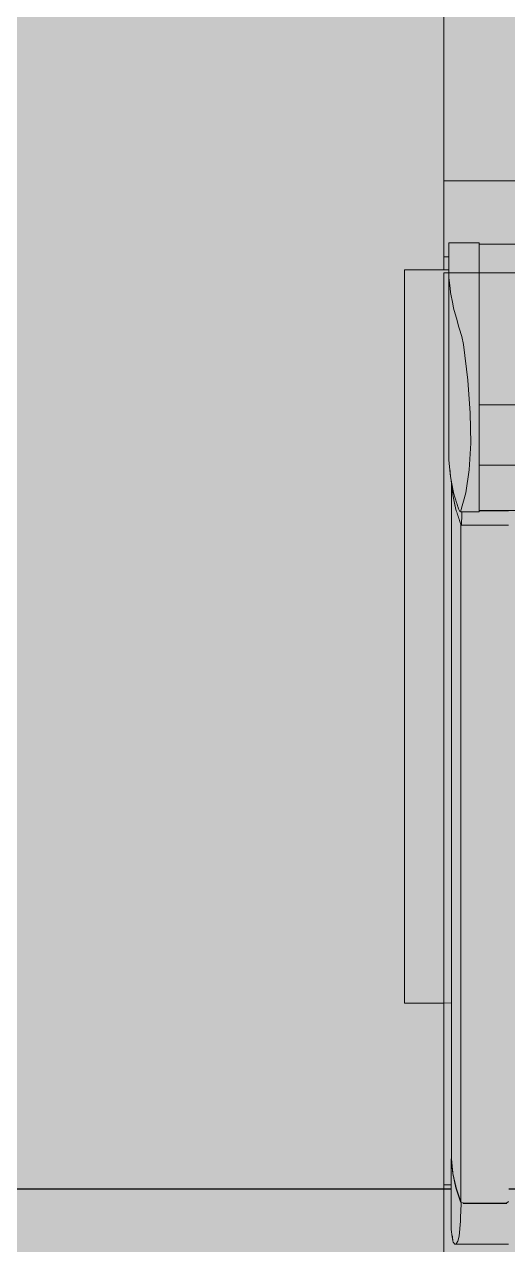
# Model space of a CAD drawing. Header units: metres. Extents: x -208 to 1512, y -277 to 123.
# Drawn here: x 841.113 to 841.521, y -15.047 to -14.018 of the extents above; entities that cross this region are included whole.
import ezdxf

# ---------------------------------------------------------------- set-up
doc = ezdxf.new("R2010")
doc.units = ezdxf.units.M
doc.header["$MEASUREMENT"] = 0
doc.linetypes.add('Baufluchtlinie', pattern=[2.6, 1.6, -1])
doc.linetypes.add('Wipeout_Contour', pattern=[1, 0, -1])
for name, color, linetype in [('325 Dachfenster', 7, 'Continuous'), ('330 Dachaufbau', 7, 'Continuous'), ('918 Lageplan Beschriftung.x', 7, 'Continuous'), ('Neubau_840 Baulinien', 7, 'Continuous')]:
    doc.layers.add(name, color=color, linetype=linetype)

# ---------------------------------------------------------------- blocks, each defined once
blk = doc.blocks.new('VELUX SlopeRoofBundle[34]_5', base_point=(825.2573, 0))
at = {"color": 254, "linetype": 'Wipeout_Contour', "lineweight": 0, "ltscale": 3366.417127}
blk.add_wipeout([(841.4715, -14.2026), (841.4715, -14.21), (841.4971, -14.21), (841.4971, -14.2026)], dxfattribs=at).dxf.layer = '325 Dachfenster'
at = {"color": 254, "linetype": 'Wipeout_Contour', "lineweight": 0, "ltscale": 4207.731139}
blk.add_wipeout([(841.4715, -14.3859), (841.4728, -14.3998), (841.4728, -14.2444), (841.4725, -14.2409), (841.4715, -14.2322)], dxfattribs=at).dxf.layer = '325 Dachfenster'
at = {"color": 254, "linetype": 'Wipeout_Contour', "lineweight": 0, "ltscale": 5048.700794}
blk.add_wipeout([(841.4673, -14.8439), (841.4673, -14.997), (841.4734, -14.997), (841.4734, -14.9751), (841.4736, -14.975), (841.4736, -14.8439)], dxfattribs=at).dxf.layer = '325 Dachfenster'
at = {"layer": '325 Dachfenster', "linetype": 'Continuous', "lineweight": 0, "flags": 128}
for points in [[(841.4715, -14.2047), (841.4715, -14.2026)], [(841.4673, -14.8439), (841.4673, -14.997)]]:
    blk.add_lwpolyline(points, dxfattribs=at)
at = {"color": 254, "linetype": 'Wipeout_Contour', "lineweight": 0, "ltscale": 3366.417697}
blk.add_wipeout([(841.4715, -14.21), (841.4715, -14.2187), (841.4971, -14.2187), (841.4971, -14.21)], dxfattribs=at).dxf.layer = '325 Dachfenster'
at = {"color": 254, "linetype": 'Wipeout_Contour', "lineweight": 0, "ltscale": 4207.735291}
blk.add_wipeout([(841.4748, -14.254), (841.4728, -14.2444), (841.4728, -14.3998), (841.4754, -14.4134), (841.4754, -14.2578)], dxfattribs=at).dxf.layer = '325 Dachfenster'
at = {"color": 254, "linetype": 'Wipeout_Contour', "lineweight": 0, "ltscale": 3368.07663}
blk.add_wipeout([(842.3011, -14.2038), (841.4971, -14.2038), (841.4971, -14.2113), (842.3011, -14.2113)], dxfattribs=at).dxf.layer = '325 Dachfenster'
at = {"color": 254, "linetype": 'Wipeout_Contour', "lineweight": 0, "ltscale": 4208.471101}
blk.add_wipeout([(841.4715, -14.2322), (841.4725, -14.2409), (841.4971, -14.2409), (841.4971, -14.2291), (841.4715, -14.2291)], dxfattribs=at).dxf.layer = '325 Dachfenster'
at = {"color": 254, "linetype": 'Wipeout_Contour', "lineweight": 0, "ltscale": 4207.763199}
blk.add_wipeout([(841.4754, -14.4134), (841.4795, -14.4269), (841.4795, -14.2728), (841.4784, -14.2682), (841.4754, -14.2578)], dxfattribs=at).dxf.layer = '325 Dachfenster'
at = {"layer": '325 Dachfenster', "linetype": 'Continuous', "lineweight": 0, "flags": 128}
for points in [[(841.4715, -14.2026), (841.4971, -14.2026)], [(841.4971, -14.2038), (842.3011, -14.2038)], [(841.4715, -14.2962), (841.4715, -14.3699)], [(841.4715, -14.3846), (841.4715, -14.3699)]]:
    blk.add_lwpolyline(points, dxfattribs=at)
at = {"color": 254, "linetype": 'Wipeout_Contour', "lineweight": 0, "ltscale": 3366.418355}
blk.add_wipeout([(841.4715, -14.2187), (841.4715, -14.2291), (841.4971, -14.2291), (841.4971, -14.2187)], dxfattribs=at).dxf.layer = '325 Dachfenster'
at = {"color": 254, "linetype": 'Wipeout_Contour', "lineweight": 0, "ltscale": 4208.407769}
blk.add_wipeout([(841.4725, -14.2409), (841.4728, -14.2444), (841.4748, -14.254), (841.4971, -14.254), (841.4971, -14.2409)], dxfattribs=at).dxf.layer = '325 Dachfenster'
at = {"color": 254, "linetype": 'Wipeout_Contour', "lineweight": 0, "ltscale": 3366.172131}
blk.add_wipeout([(841.4858, -14.4134), (841.4813, -14.4294), (841.4971, -14.4294), (841.4971, -14.4134)], dxfattribs=at).dxf.layer = '325 Dachfenster'
at = {"layer": '325 Dachfenster', "linetype": 'Continuous', "lineweight": 0, "flags": 128}
blk.add_lwpolyline([(841.4715, -14.2144), (841.4673, -14.2144)], dxfattribs=at)
at = {"color": 254, "linetype": 'Wipeout_Contour', "lineweight": 0, "ltscale": 3368.077177}
blk.add_wipeout([(842.3011, -14.2113), (841.4971, -14.2113), (841.4971, -14.22), (842.3011, -14.22)], dxfattribs=at).dxf.layer = '325 Dachfenster'
at = {"color": 254, "linetype": 'Wipeout_Contour', "lineweight": 0, "ltscale": 3368.07856}
blk.add_wipeout([(841.4971, -14.2303), (841.4971, -14.242), (842.3011, -14.242), (842.3011, -14.2303)], dxfattribs=at).dxf.layer = '325 Dachfenster'
at = {"color": 254, "linetype": 'Wipeout_Contour', "lineweight": 0, "ltscale": 3366.207833}
blk.add_wipeout([(841.4887, -14.394), (841.4858, -14.4134), (841.4971, -14.4134), (841.4971, -14.394)], dxfattribs=at).dxf.layer = '325 Dachfenster'
at = {"color": 254, "linetype": 'Wipeout_Contour', "lineweight": 0, "ltscale": 3368.077817}
blk.add_wipeout([(841.4971, -14.2303), (842.3011, -14.2303), (842.3011, -14.22), (841.4971, -14.22)], dxfattribs=at).dxf.layer = '325 Dachfenster'
at = {"color": 254, "linetype": 'Wipeout_Contour', "lineweight": 0, "ltscale": 3366.314457}
blk.add_wipeout([(841.4887, -14.394), (841.4971, -14.394), (841.4971, -14.3715), (841.4899, -14.3715)], dxfattribs=at).dxf.layer = '325 Dachfenster'
at = {"color": 254, "linetype": 'Wipeout_Contour', "lineweight": 0, "ltscale": 3366.408496}
blk.add_wipeout([(841.4899, -14.3715), (841.4971, -14.3715), (841.4971, -14.3462), (841.4895, -14.3462)], dxfattribs=at).dxf.layer = '325 Dachfenster'
at = {"color": 254, "linetype": 'Wipeout_Contour', "lineweight": 0, "ltscale": 10100.066205}
blk.add_wipeout([(841.4795, -14.2728), (841.4795, -14.4269), (841.4806, -14.4291), (841.4813, -14.4294), (841.4858, -14.4134), (841.4887, -14.394), (841.4899, -14.3715), (841.4895, -14.3462), (841.4874, -14.3183), (841.4837, -14.2882), (841.4824, -14.2816), (841.4803, -14.2747)], dxfattribs=at).dxf.layer = '325 Dachfenster'
at = {"color": 254, "linetype": 'Wipeout_Contour', "lineweight": 0, "ltscale": 4208.329292}
blk.add_wipeout([(841.4748, -14.254), (841.4754, -14.2578), (841.4784, -14.2682), (841.4971, -14.2682), (841.4971, -14.254)], dxfattribs=at).dxf.layer = '325 Dachfenster'
at = {"color": 254, "linetype": 'Wipeout_Contour', "lineweight": 0, "ltscale": 3366.318358}
blk.add_wipeout([(841.4803, -14.2747), (841.4824, -14.2816), (841.4971, -14.2816), (841.4971, -14.2747)], dxfattribs=at).dxf.layer = '325 Dachfenster'
at = {"color": 254, "linetype": 'Wipeout_Contour', "lineweight": 0, "ltscale": 3366.173865}
blk.add_wipeout([(841.4837, -14.2882), (841.4874, -14.3183), (841.4971, -14.3183), (841.4971, -14.2882)], dxfattribs=at).dxf.layer = '325 Dachfenster'
at = {"color": 254, "linetype": 'Wipeout_Contour', "lineweight": 0, "ltscale": 3366.38257}
blk.add_wipeout([(841.4734, -14.4029), (841.4734, -14.403), (841.4747, -14.4152), (841.4747, -14.4098)], dxfattribs=at).dxf.layer = '325 Dachfenster'
at = {"color": 254, "linetype": 'Wipeout_Contour', "lineweight": 0, "ltscale": 3366.494876}
blk.add_wipeout([(841.4823, -14.4314), (841.482, -14.4406), (841.5219, -14.4406), (841.5219, -14.4314)], dxfattribs=at).dxf.layer = '325 Dachfenster'
at = {"layer": '325 Dachfenster', "linetype": 'Continuous', "lineweight": 0, "flags": 128}
blk.add_lwpolyline([(841.4715, -14.2962), (841.4715, -14.2047)], dxfattribs=at)
at = {"color": 254, "linetype": 'Wipeout_Contour', "lineweight": 0, "ltscale": 3368.079395}
blk.add_wipeout([(841.4971, -14.242), (841.4971, -14.2549), (842.3011, -14.2549), (842.3011, -14.242)], dxfattribs=at).dxf.layer = '325 Dachfenster'
at = {"color": 254, "linetype": 'Wipeout_Contour', "lineweight": 0, "ltscale": 4208.381834}
blk.add_wipeout([(841.4784, -14.2682), (841.4795, -14.2728), (841.4803, -14.2747), (841.4971, -14.2747), (841.4971, -14.2682)], dxfattribs=at).dxf.layer = '325 Dachfenster'
at = {"color": 254, "linetype": 'Wipeout_Contour', "lineweight": 0, "ltscale": 3366.356602}
blk.add_wipeout([(841.4824, -14.2816), (841.4837, -14.2882), (841.4971, -14.2882), (841.4971, -14.2816)], dxfattribs=at).dxf.layer = '325 Dachfenster'
at = {"color": 254, "linetype": 'Wipeout_Contour', "lineweight": 0, "ltscale": 3366.245226}
blk.add_wipeout([(841.4874, -14.3183), (841.4895, -14.3462), (841.4971, -14.3462), (841.4971, -14.3183)], dxfattribs=at).dxf.layer = '325 Dachfenster'
at = {"color": 254, "linetype": 'Wipeout_Contour', "lineweight": 0, "ltscale": 5049.54225}
blk.add_wipeout([(841.4814, -14.4393), (841.4819, -14.4405), (841.482, -14.4406), (841.4823, -14.4314), (841.4823, -14.4294), (841.4814, -14.4294)], dxfattribs=at).dxf.layer = '325 Dachfenster'
at = {"color": 254, "linetype": 'Wipeout_Contour', "lineweight": 0, "ltscale": 3368.080992}
blk.add_wipeout([(841.4971, -14.269), (841.4971, -14.2751), (842.3011, -14.2751), (842.3011, -14.269)], dxfattribs=at).dxf.layer = '325 Dachfenster'
at = {"color": 254, "linetype": 'Wipeout_Contour', "lineweight": 0, "ltscale": 3368.08481}
blk.add_wipeout([(842.3011, -14.3174), (841.4971, -14.3174), (841.4971, -14.3391), (842.3011, -14.3391)], dxfattribs=at).dxf.layer = '325 Dachfenster'
at = {"color": 254, "linetype": 'Wipeout_Contour', "lineweight": 0, "ltscale": 4208.231495}
blk.add_wipeout([(841.4747, -14.4152), (841.4774, -14.4274), (841.4774, -14.42), (841.4754, -14.4134), (841.4747, -14.4098)], dxfattribs=at).dxf.layer = '325 Dachfenster'
at = {"color": 254, "linetype": 'Wipeout_Contour', "lineweight": 0, "ltscale": 3368.08031}
blk.add_wipeout([(842.3011, -14.2549), (841.4971, -14.2549), (841.4971, -14.269), (842.3011, -14.269)], dxfattribs=at).dxf.layer = '325 Dachfenster'
at = {"color": 254, "linetype": 'Wipeout_Contour', "lineweight": 0, "ltscale": 3368.081417}
blk.add_wipeout([(841.4971, -14.2815), (842.3011, -14.2815), (842.3011, -14.2751), (841.4971, -14.2751)], dxfattribs=at).dxf.layer = '325 Dachfenster'
at = {"color": 254, "linetype": 'Wipeout_Contour', "lineweight": 0, "ltscale": 3368.08306}
blk.add_wipeout([(841.4971, -14.2876), (841.4971, -14.3174), (842.3011, -14.3174), (842.3011, -14.2876)], dxfattribs=at).dxf.layer = '325 Dachfenster'
at = {"color": 254, "linetype": 'Wipeout_Contour', "lineweight": 0, "ltscale": 5890.433114}
blk.add_wipeout([(841.4774, -14.4274), (841.4814, -14.4393), (841.4814, -14.4294), (841.4813, -14.4294), (841.4806, -14.4291), (841.4795, -14.4269), (841.4774, -14.42)], dxfattribs=at).dxf.layer = '325 Dachfenster'
at = {"color": 254, "linetype": 'Wipeout_Contour', "lineweight": 0, "ltscale": 3368.081841}
blk.add_wipeout([(841.4971, -14.2876), (842.3011, -14.2876), (842.3011, -14.2815), (841.4971, -14.2815)], dxfattribs=at).dxf.layer = '325 Dachfenster'
at = {"color": 254, "linetype": 'Wipeout_Contour', "lineweight": 0, "ltscale": 4207.655114}
blk.add_wipeout([(841.4736, -14.4048), (841.4736, -14.9751), (841.4749, -14.9874), (841.4749, -14.4161), (841.4747, -14.4152)], dxfattribs=at).dxf.layer = '325 Dachfenster'
at = {"color": 254, "linetype": 'Wipeout_Contour', "lineweight": 0, "ltscale": 5049.991696}
blk.add_wipeout([(841.4971, -14.4294), (841.4823, -14.4294), (841.4823, -14.4314), (841.5219, -14.4314), (841.5219, -14.4285), (841.4971, -14.4285)], dxfattribs=at).dxf.layer = '325 Dachfenster'
at = {"color": 254, "linetype": 'Wipeout_Contour', "lineweight": 0, "ltscale": 5050.316214}
blk.add_wipeout([(841.4816, -14.4398), (841.4816, -15.0115), (841.4834, -15.0125), (841.4834, -14.4406), (841.482, -14.4406), (841.4819, -14.4405)], dxfattribs=at).dxf.layer = '325 Dachfenster'
at = {"layer": '325 Dachfenster', "linetype": 'Continuous', "lineweight": 0, "flags": 128}
blk.add_lwpolyline([(841.4734, -14.403), (841.4734, -14.4029)], dxfattribs=at)
at = {"color": 254, "linetype": 'Wipeout_Contour', "lineweight": 0, "ltscale": 4207.587131}
blk.add_wipeout([(841.4749, -14.4161), (841.4749, -14.9874), (841.4776, -14.9996), (841.4776, -14.428), (841.4774, -14.4274)], dxfattribs=at).dxf.layer = '325 Dachfenster'
at = {"color": 254, "linetype": 'Wipeout_Contour', "lineweight": 0, "ltscale": 3366.533461}
blk.add_wipeout([(841.4971, -14.4282), (841.4971, -14.4285), (841.5219, -14.4285), (841.5219, -14.4282)], dxfattribs=at).dxf.layer = '325 Dachfenster'
at = {"color": 254, "linetype": 'Wipeout_Contour', "lineweight": 0, "ltscale": 3366.523531}
blk.add_wipeout([(841.4834, -14.4406), (841.4834, -15.0125), (841.5202, -15.0125), (841.5202, -14.4406)], dxfattribs=at).dxf.layer = '325 Dachfenster'
at = {"color": 254, "linetype": 'Wipeout_Contour', "lineweight": 0, "ltscale": 3368.091084}
blk.add_wipeout([(842.3011, -14.4121), (841.4971, -14.4121), (841.4971, -14.4282), (842.3011, -14.4282)], dxfattribs=at).dxf.layer = '325 Dachfenster'
at = {"color": 254, "linetype": 'Wipeout_Contour', "lineweight": 0, "ltscale": 4207.581503}
blk.add_wipeout([(841.4814, -14.4393), (841.4776, -14.428), (841.4776, -14.9996), (841.4816, -15.0115), (841.4816, -14.4398)], dxfattribs=at).dxf.layer = '325 Dachfenster'
at = {"color": 254, "linetype": 'Wipeout_Contour', "lineweight": 0, "ltscale": 3366.60046}
blk.add_wipeout([(841.5202, -14.4406), (841.5202, -15.0125), (841.5219, -15.0112), (841.5219, -14.4406)], dxfattribs=at).dxf.layer = '325 Dachfenster'
at = {"layer": '325 Dachfenster', "linetype": 'Continuous', "lineweight": 0, "flags": 128}
for points in [[(841.4715, -14.2026), (841.4715, -14.21), (841.4715, -14.2187), (841.4715, -14.2291), (841.4715, -14.2322), (841.4725, -14.2409), (841.4728, -14.2444), (841.4748, -14.254), (841.4754, -14.2578), (841.4784, -14.2682), (841.4795, -14.2728), (841.4803, -14.2747), (841.4824, -14.2816), (841.4837, -14.2882), (841.4874, -14.3183), (841.4895, -14.3462), (841.4899, -14.3715), (841.4887, -14.394), (841.4858, -14.4134), (841.4813, -14.4294)], [(841.4806, -14.4291), (841.4795, -14.4269), (841.4754, -14.4134), (841.4728, -14.3998), (841.4715, -14.3859), (841.4715, -14.3846)], [(841.4734, -14.403), (841.4747, -14.4152), (841.4774, -14.4274), (841.4814, -14.4393), (841.4819, -14.4405)], [(841.4806, -14.4291), (841.4813, -14.4294)], [(841.4813, -14.4294), (841.4971, -14.4294)], [(841.482, -14.4406), (841.4823, -14.4314), (841.4823, -14.4294)], [(841.4971, -14.4282), (842.3011, -14.4282)], [(841.4971, -14.4285), (841.5219, -14.4285)], [(841.4819, -14.4405), (841.482, -14.4406)], [(841.482, -14.4406), (841.5219, -14.4406)]]:
    blk.add_lwpolyline(points, dxfattribs=at)
at = {"color": 254, "linetype": 'Wipeout_Contour', "lineweight": 0, "ltscale": 3368.089806}
blk.add_wipeout([(842.3011, -14.3908), (841.4971, -14.3908), (841.4971, -14.4121), (842.3011, -14.4121)], dxfattribs=at).dxf.layer = '325 Dachfenster'
at = {"color": 254, "linetype": 'Wipeout_Contour', "lineweight": 0, "ltscale": 4207.959419}
blk.add_wipeout([(841.4734, -14.9751), (841.4734, -15.0346), (841.4742, -15.041), (841.4747, -15.0442), (841.4747, -14.9874)], dxfattribs=at).dxf.layer = '325 Dachfenster'
at = {"color": 254, "linetype": 'Wipeout_Contour', "lineweight": 0, "ltscale": 3368.089051}
blk.add_wipeout([(842.3011, -14.39), (841.4971, -14.39), (841.4971, -14.3908), (842.3011, -14.3908)], dxfattribs=at).dxf.layer = '325 Dachfenster'
at = {"color": 254, "linetype": 'Wipeout_Contour', "lineweight": 0, "ltscale": 5049.905972}
blk.add_wipeout([(841.4747, -15.0442), (841.4751, -15.0453), (841.4764, -15.0472), (841.4774, -15.0469), (841.4774, -14.9996), (841.4747, -14.9874)], dxfattribs=at).dxf.layer = '325 Dachfenster'
at = {"color": 254, "linetype": 'Wipeout_Contour', "lineweight": 0, "ltscale": 3368.088221}
blk.add_wipeout([(841.4971, -14.3665), (841.4971, -14.39), (842.3011, -14.39), (842.3011, -14.3665)], dxfattribs=at).dxf.layer = '325 Dachfenster'
at = {"color": 254, "linetype": 'Wipeout_Contour', "lineweight": 0, "ltscale": 4208.592259}
blk.add_wipeout([(841.4764, -15.0472), (841.5219, -15.0472), (841.5219, -15.0468), (841.4777, -15.0468), (841.4774, -15.0469)], dxfattribs=at).dxf.layer = '325 Dachfenster'
at = {"layer": '325 Dachfenster', "linetype": 'Continuous', "lineweight": 0, "flags": 128}
blk.add_lwpolyline([(841.4971, -14.39), (842.3011, -14.39)], dxfattribs=at)
at = {"color": 254, "linetype": 'Wipeout_Contour', "lineweight": 0, "ltscale": 3368.08652}
blk.add_wipeout([(842.3011, -14.3401), (841.4971, -14.3401), (841.4971, -14.3665), (842.3011, -14.3665)], dxfattribs=at).dxf.layer = '325 Dachfenster'
at = {"color": 254, "linetype": 'Wipeout_Contour', "lineweight": 0, "ltscale": 3366.507469}
blk.add_wipeout([(841.4777, -15.0468), (841.5219, -15.0468), (841.5219, -15.0445), (841.4791, -15.0445)], dxfattribs=at).dxf.layer = '325 Dachfenster'
at = {"color": 254, "linetype": 'Wipeout_Contour', "lineweight": 0, "ltscale": 3368.085582}
blk.add_wipeout([(841.4971, -14.3393), (841.4971, -14.3399), (842.3011, -14.3399), (842.3011, -14.3393)], dxfattribs=at).dxf.layer = '325 Dachfenster'
at = {"color": 254, "linetype": 'Wipeout_Contour', "lineweight": 0, "ltscale": 3366.518941}
blk.add_wipeout([(841.4801, -15.0403), (841.4791, -15.0445), (841.5219, -15.0445), (841.5219, -15.0403)], dxfattribs=at).dxf.layer = '325 Dachfenster'
at = {"color": 254, "linetype": 'Wipeout_Contour', "lineweight": 0, "ltscale": 3368.085555}
blk.add_wipeout([(841.4971, -14.3391), (841.4971, -14.3393), (842.3011, -14.3393), (842.3011, -14.3391)], dxfattribs=at).dxf.layer = '325 Dachfenster'
at = {"color": 254, "linetype": 'Wipeout_Contour', "lineweight": 0, "ltscale": 3366.514097}
blk.add_wipeout([(841.4813, -15.0278), (841.4801, -15.0403), (841.5219, -15.0403), (841.5219, -15.0278)], dxfattribs=at).dxf.layer = '325 Dachfenster'
at = {"color": 254, "linetype": 'Wipeout_Contour', "lineweight": 0, "ltscale": 3368.085611}
blk.add_wipeout([(841.4971, -14.3401), (842.3011, -14.3401), (842.3011, -14.3399), (841.4971, -14.3399)], dxfattribs=at).dxf.layer = '325 Dachfenster'
at = {"color": 254, "linetype": 'Wipeout_Contour', "lineweight": 0, "ltscale": 4208.645906}
blk.add_wipeout([(841.4813, -15.0278), (841.5219, -15.0278), (841.5219, -15.013), (841.4819, -15.013), (841.4814, -15.0246)], dxfattribs=at).dxf.layer = '325 Dachfenster'
at = {"layer": '325 Dachfenster', "linetype": 'Continuous', "lineweight": 0, "flags": 128}
for points in [[(841.4971, -14.2026), (841.4971, -14.21), (841.4971, -14.2187), (841.4971, -14.2291), (841.4971, -14.2409), (841.4971, -14.254), (841.4971, -14.2682), (841.4971, -14.2747), (841.4971, -14.2816), (841.4971, -14.2882), (841.4971, -14.3183), (841.4971, -14.3462), (841.4971, -14.3715), (841.4971, -14.394), (841.4971, -14.4134), (841.4971, -14.4294)], [(841.4971, -14.3391), (842.3011, -14.3391)]]:
    blk.add_lwpolyline(points, dxfattribs=at)
at = {"color": 254, "linetype": 'Wipeout_Contour', "lineweight": 0, "ltscale": 3366.54178}
blk.add_wipeout([(841.5219, -15.0126), (841.4819, -15.0126), (841.4819, -15.013), (841.5219, -15.013)], dxfattribs=at).dxf.layer = '325 Dachfenster'
at = {"color": 254, "linetype": 'Wipeout_Contour', "lineweight": 0, "ltscale": 6732.795852}
blk.add_wipeout([(841.4774, -14.9996), (841.4774, -15.0469), (841.4777, -15.0468), (841.4791, -15.0445), (841.4801, -15.0403), (841.4813, -15.0278), (841.4814, -15.0246), (841.4814, -15.0115)], dxfattribs=at).dxf.layer = '325 Dachfenster'
at = {"layer": '325 Dachfenster', "linetype": 'Continuous', "lineweight": 0, "flags": 128}
blk.add_lwpolyline([(841.4764, -15.0472), (841.5219, -15.0472)], dxfattribs=at)
at = {"color": 254, "linetype": 'Wipeout_Contour', "lineweight": 0, "ltscale": 11785.809673}
blk.add_wipeout([(841.4736, -14.975), (841.4734, -14.9751), (841.4747, -14.9874), (841.4774, -14.9996), (841.4814, -15.0115), (841.4819, -15.0126), (841.5219, -15.0126), (841.5219, -15.0112), (841.5202, -15.0125), (841.4834, -15.0125), (841.4816, -15.0115), (841.4776, -14.9996), (841.4749, -14.9874), (841.4736, -14.9751)], dxfattribs=at).dxf.layer = '325 Dachfenster'
at = {"layer": '325 Dachfenster', "linetype": 'Continuous', "lineweight": 0, "flags": 128}
for points in [[(841.4736, -14.9751), (841.4736, -14.4048)], [(841.4734, -14.9751), (841.4736, -14.975)], [(841.4734, -15.0346), (841.4734, -14.9751)], [(841.4734, -14.997), (841.4673, -14.997)], [(841.5202, -15.0125), (841.5219, -15.0112)]]:
    blk.add_lwpolyline(points, dxfattribs=at)
at = {"color": 254, "linetype": 'Wipeout_Contour', "lineweight": 0, "ltscale": 3366.61537}
blk.add_wipeout([(841.4814, -15.0115), (841.4814, -15.0246), (841.4819, -15.013), (841.4819, -15.0126)], dxfattribs=at).dxf.layer = '325 Dachfenster'
at = {"layer": '325 Dachfenster', "linetype": 'Continuous', "lineweight": 0, "flags": 128}
for points in [[(841.4816, -15.0115), (841.4816, -14.4398)], [(841.4819, -15.0126), (841.4814, -15.0115), (841.4774, -14.9996), (841.4747, -14.9874), (841.4734, -14.9751)], [(841.4736, -14.9751), (841.4749, -14.9874), (841.4776, -14.9996), (841.4816, -15.0115)], [(841.4734, -15.0346), (841.4742, -15.041), (841.4747, -15.0442), (841.4751, -15.0453), (841.4764, -15.0472), (841.4774, -15.0469), (841.4777, -15.0468), (841.4791, -15.0445), (841.4801, -15.0403), (841.4813, -15.0278), (841.4814, -15.0246), (841.4819, -15.013)], [(841.4816, -15.0115), (841.4834, -15.0125)], [(841.4819, -15.0126), (841.4819, -15.013)], [(841.4834, -15.0125), (841.5202, -15.0125)]]:
    blk.add_lwpolyline(points, dxfattribs=at)
blk = doc.blocks.new('Dachfläche_61_5', base_point=(843.1941, -14.8439))
at = {"layer": '325 Dachfenster', "color": 7, "linetype": 'Continuous', "lineweight": 13, "true_color": 0xf4f4f4, "flags": 128}
for points in [[(841.4341, -14.2255), (841.4341, -14.2255)], [(841.4341, -14.8439), (841.4341, -14.2255)], [(841.4736, -14.8439), (841.4341, -14.8439)]]:
    blk.add_lwpolyline(points, dxfattribs=at)
at = {"color": 254, "linetype": 'Wipeout_Contour', "lineweight": 0, "ltscale": 15164.069836}
blk.add_wipeout([(843.1941, -14.1502), (841.4673, -14.1502), (841.4673, -14.2255), (841.4715, -14.2255), (841.4715, -14.2047), (841.4715, -14.2026), (841.4971, -14.2026), (841.4971, -14.2038), (842.3011, -14.2038), (842.3011, -14.2026), (842.3271, -14.2026), (842.3271, -14.2038), (843.1311, -14.2038), (843.1311, -14.2026), (843.1568, -14.2026), (843.1568, -14.2047), (843.1568, -14.2255), (843.1941, -14.2255)], dxfattribs=at).dxf.layer = '325 Dachfenster'
at = {"layer": '325 Dachfenster', "linetype": 'Continuous', "lineweight": 0, "true_color": 0x000000}
blk.add_hatch(color=18, dxfattribs=at).paths.add_polyline_path([(841.4341, -14.2255), (841.4341, -14.8439), (841.4736, -14.8439), (841.4736, -14.4048), (841.4734, -14.403), (841.4734, -14.4029), (841.4728, -14.3998), (841.4715, -14.3859), (841.4715, -14.3776), (841.4715, -14.3699), (841.4715, -14.2968), (841.4715, -14.2864), (841.4715, -14.2844), (841.4715, -14.2255)])
at = {"layer": '325 Dachfenster', "color": 7, "linetype": 'Continuous', "lineweight": 13, "true_color": 0xf4f4f4, "flags": 128}
blk.add_lwpolyline([(841.4341, -14.2255), (841.4715, -14.2255)], dxfattribs=at)
blk.add_lwpolyline([(841.4341, -14.2255), (841.4715, -14.2255)], dxfattribs=at)
at = {"color": 254, "linetype": 'Wipeout_Contour', "lineweight": 0, "ltscale": 3369.778532}
blk.add_wipeout([(843.1941, -13.5322), (841.4673, -13.5322), (841.4673, -14.1502), (843.1941, -14.1502)], dxfattribs=at).dxf.layer = '325 Dachfenster'
at = {"layer": '325 Dachfenster', "color": 7, "linetype": 'Continuous', "lineweight": 13, "true_color": 0xf4f4f4, "flags": 128}
for points in [[(841.4673, -14.1502), (841.4673, -13.5322)], [(843.1941, -14.1502), (841.4673, -14.1502)], [(841.4673, -14.2255), (841.4673, -14.1502)]]:
    blk.add_lwpolyline(points, dxfattribs=at)
at = {"layer": '325 Dachfenster', "linetype": 'Continuous', "lineweight": 0}
blk.add_blockref('VELUX SlopeRoofBundle[34]_5', (825.2573, 0), dxfattribs=at)
blk = doc.blocks.new('Dachfläche_66_5', base_point=(837.8073, -13.585))
at = {"layer": '330 Dachaufbau', "linetype": 'Continuous', "lineweight": 0, "true_color": 0x000000}
blk.add_hatch(color=18, dxfattribs=at).paths.add_polyline_path([(844.2073, -10.4946), (843.7651, -10.4946), (843.7651, -11.155), (843.7572, -11.155), (843.7572, -13.585), (837.8073, -13.585), (837.8073, -15.07), (839.0023, -15.07), (839.0023, -14.228), (840.7523, -14.228), (840.7523, -15.07), (841.4673, -15.07), (841.4673, -14.228), (843.2173, -14.228), (843.2173, -15.07), (844.1921, -15.07)])
at = {"layer": '330 Dachaufbau', "color": 7, "linetype": 'Continuous', "lineweight": 18, "flags": 128}
for points in [[(841.4673, -14.228), (841.4673, -15.07)], [(843.2173, -14.228), (841.4673, -14.228)]]:
    blk.add_lwpolyline(points, dxfattribs=at)

msp = doc.modelspace()

# ---------------------------------------------------------------- linework, layer by layer
at = {"layer": 'Neubau_840 Baulinien', "color": 1, "linetype": 'Baufluchtlinie', "lineweight": 25, "true_color": 0xfb0106}
msp.add_lwpolyline([(806.3056, -14.8926), (825.2573, -15), (844.2449, -15.0005), (863.2334, -15.0159)], dxfattribs=at)

# ---------------------------------------------------------------- next in the draw order: block references
at = {"layer": '325 Dachfenster', "color": 7, "linetype": 'Continuous', "lineweight": 13, "true_color": 0xf4f4f4}
msp.add_blockref('Dachfläche_61_5', (843.1941, -14.8439), dxfattribs=at)

# ---------------------------------------------------------------- next in the draw order: hatches: boundary and pattern name
at = {"layer": '918 Lageplan Beschriftung.x', "linetype": 'Continuous', "lineweight": 0, "true_color": 0x3f0000}
msp.add_hatch(color=18, dxfattribs=at).paths.add_polyline_path([(825.3125, -15.07), (830.6323, -15.07), (830.6323, -15.97), (838.8623, -15.97), (838.8623, -15.07), (844.1921, -15.07), (844.2425, 0.07), (838.3473, 0.07), (838.3473, 0.8), (831.1473, 0.8), (831.1473, 0.07), (825.257, 0.07)])

# ---------------------------------------------------------------- next in the draw order: block references
at = {"layer": '330 Dachaufbau', "color": 7, "linetype": 'Continuous', "lineweight": 18}
msp.add_blockref('Dachfläche_66_5', (837.8073, -13.585), dxfattribs=at)

doc.saveas('drawing.dxf')
